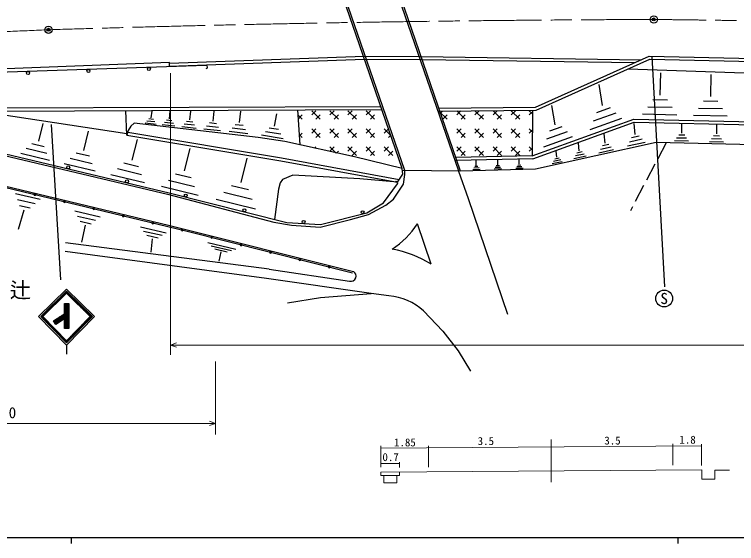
# Model space of a CAD drawing. Units: millimetres, scale not verified. Extents: x 40000 to 680000, y 20000 to 380000.
# Drawn here: x 258620 to 377712, y 204000 to 291305 of the extents above; entities that cross this region are included whole.
import ezdxf
from ezdxf.enums import TextEntityAlignment as Align

# ---------------------------------------------------------------- set-up
doc = ezdxf.new("R2010")
doc.units = ezdxf.units.MM
doc.header["$LTSCALE"] = 1000
doc.header["$PDMODE"] = 32
doc.header["$PDSIZE"] = 500
doc.linetypes.add('CHAIN', pattern=[18.5, 12, -1.5, 3.5, -1.5])
for name, color, linetype, lineweight in [('M-BGD', 7, 'Continuous', 25), ('M-BMK', 2, 'CHAIN', 13), ('M-BMK-HTXT', 7, 'Continuous', 13), ('M-BMK-SRVR', 3, 'Continuous', 25), ('M-STR-HTXT', 7, 'Continuous', 13), ('M-STR-STR1', 1, 'Continuous', 25), ('M-STR-STRC', 7, 'Continuous', 25), ('M-TTL-BAND', 7, 'Continuous', 25)]:
    doc.layers.add(name, color=color, linetype=linetype, lineweight=lineweight)
doc.styles.add('ＭＳ ゴシック', font='')
doc.styles.get('ＭＳ ゴシック').set_extended_font_data('MS Gothic')

msp = doc.modelspace()

# ---------------------------------------------------------------- hatches: boundary and pattern name
at = {"layer": 'M-STR-STRC'}
h = msp.add_hatch(dxfattribs=at)
h.set_pattern_fill('USER', color=256, style=0, pattern_type=2)
h.set_pattern_definition([(269.4106, (267218, 245639), (199.9894, -2.0572), []), (269.4106, (267218, 235946), (199.9894, -2.0572), [])])
h.paths.add_polyline_path([(267218, 245639), (262956, 241464), (267218, 237117), (271478, 241464), (267218, 245639), (267218, 245290), (263316, 241467), (267218, 237473), (271118, 241467), (267218, 245290)])
h = msp.add_hatch(dxfattribs=at)
h.set_pattern_fill('USER', color=256, style=0, pattern_type=2)
h.set_pattern_definition([(45, (267567, 239509), (-141.421, 141.421), []), (45, (267567, 239650), (-141.421, 141.421), [])])
h.paths.add_polyline_path([(267567, 239509), (267567, 243584), (266869, 243584), (266869, 241925), (265062, 240740), (265445, 240157), (266869, 241091), (266869, 239509)])

# ---------------------------------------------------------------- linework, layer by layer
at = {"layer": 'M-BGD'}
for p, q in [((284181, 283253), (316348, 284429)), ((284181, 282754), (316355, 283931)), ((316348, 284429), (325697, 284351)), ((316355, 283931), (325869, 283851)), ((325697, 284351), (362057, 283836)), ((325870, 283850), (360978, 283352)), ((344549, 275997), (363324, 284403)), ((344657, 275500), (363425, 283902)), ((363324, 284403), (387028, 283874)), ((363425, 283902), (387015, 283375)), ((284181, 283375), (200293, 280088)), ((290221, 282868), (200989, 279902)), ((284181, 282754), (284181, 283375)), ((409595, 280488), (359844, 282299)), ((365123, 277999), (365206, 281696)), ((373456, 277754), (373538, 281398)), ((355608, 276267), (355028, 279729)), ((366319, 277162), (363890, 277217)), ((374635, 276929), (372241, 276983)), ((223100, 276074), (283837, 261664)), ((249938, 275346), (319209, 275636)), ((249965, 275844), (319038, 276134)), ((252961, 275359), (277142, 271640)), ((277151, 271376), (277006, 275459)), ((281185, 274254), (281311, 275355)), ((284168, 274091), (284312, 275350)), ((287552, 273906), (287716, 275344)), ((291392, 273695), (291580, 275338)), ((295750, 273457), (295964, 275331)), ((305281, 275578), (305679, 269784)), ((307643, 274718), (308348, 275423)), ((307643, 275423), (309053, 274013)), ((310634, 274718), (311339, 275423)), ((310634, 275423), (312043, 274013)), ((313625, 274718), (314329, 275423)), ((313625, 275423), (315034, 274013)), ((316615, 274718), (317320, 275423)), ((316615, 275423), (318025, 274013)), ((328618, 275862), (344549, 275997)), ((328622, 275364), (344657, 275500)), ((328638, 275364), (329989, 274013)), ((328784, 274922), (329230, 275369)), ((331570, 274718), (332247, 275395)), ((331603, 275389), (332980, 274013)), ((334561, 274718), (335263, 275420)), ((334569, 275414), (335970, 274013)), ((337552, 274718), (338257, 275423)), ((337552, 275423), (338961, 274013)), ((340543, 274718), (341247, 275423)), ((340543, 275423), (341952, 274013)), ((343533, 275423), (344031, 274926)), ((343533, 274718), (344032, 275216)), ((344033, 275494), (343996, 267984)), ((347771, 273097), (347238, 276275)), ((356846, 275898), (354629, 275096)), ((367101, 275929), (363053, 276020)), ((375407, 275713), (371416, 275803)), ((281547, 273965), (280767, 274054)), ((301497, 272884), (301875, 274911)), ((305339, 274736), (306062, 274013)), ((305386, 274042), (306062, 274718)), ((308348, 274013), (309053, 274718)), ((311339, 274013), (312043, 274718)), ((314329, 274013), (315034, 274718)), ((317320, 274013), (318025, 274718)), ((329284, 274013), (329989, 274718)), ((332275, 274013), (332980, 274718)), ((335266, 274013), (335970, 274718)), ((338257, 274013), (338961, 274718)), ((341247, 274013), (341952, 274718)), ((343996, 267984), (360750, 274047)), ((358711, 274125), (353537, 272253)), ((357779, 275012), (354083, 273675)), ((360750, 274047), (401813, 273122)), ((367883, 274696), (362216, 274824)), ((376178, 274498), (370590, 274624)), ((262650, 270379), (263362, 273312)), ((277810, 272883), (277397, 272168)), ((278345, 273340), (277810, 272883)), ((298810, 270997), (278345, 273340)), ((281983, 273171), (280163, 273380)), ((281765, 273568), (280465, 273717)), ((285081, 272852), (282998, 273091)), ((284831, 273306), (283344, 273476)), ((284582, 273760), (283689, 273862)), ((288595, 272490), (286216, 272763)), ((288310, 273009), (286610, 273204)), ((288025, 273527), (287005, 273644)), ((292258, 272672), (290317, 272894)), ((291932, 273264), (290768, 273397)), ((296366, 272964), (295038, 273116)), ((344089, 267487), (360832, 273547)), ((348908, 272759), (346872, 272022)), ((360995, 271496), (360802, 273325)), ((360832, 273547), (401795, 272623)), ((368673, 271721), (368709, 273204)), ((374435, 271586), (374472, 273074)), ((270058, 268868), (270829, 272046)), ((277397, 272168), (277151, 271376)), ((277300, 271857), (302657, 267638)), ((292583, 272080), (289866, 272391)), ((297108, 271614), (294009, 271968)), ((296737, 272289), (294524, 272542)), ((302571, 271560), (300003, 271958)), ((302183, 272315), (300643, 272554)), ((305578, 271244), (306062, 271727)), ((307643, 271727), (308348, 272432)), ((307643, 272432), (309053, 271022)), ((308348, 271022), (309053, 271727)), ((310634, 271727), (311339, 272432)), ((310634, 272432), (312043, 271022)), ((311339, 271022), (312043, 271727)), ((313625, 271727), (314329, 272432)), ((313625, 272432), (315034, 271022)), ((314329, 271022), (315034, 271727)), ((316615, 271727), (317320, 272432)), ((316615, 272432), (318025, 271022)), ((317320, 271022), (318025, 271727)), ((319606, 271727), (320311, 272432)), ((319606, 272432), (320681, 271357)), ((331570, 271727), (332275, 272432)), ((331570, 272432), (332980, 271022)), ((332275, 271022), (332980, 271727)), ((334561, 271727), (335266, 272432)), ((334561, 272432), (335970, 271022)), ((335266, 271022), (335970, 271727)), ((337552, 271727), (338257, 272432)), ((337552, 272432), (338961, 271022)), ((338257, 271022), (338961, 271727)), ((340543, 271727), (341247, 272432)), ((340543, 272432), (341952, 271022)), ((341247, 271022), (341952, 271727)), ((343533, 272432), (344016, 271949)), ((343533, 271727), (344017, 272211)), ((349764, 271945), (346371, 270717)), ((356064, 270063), (355904, 271587)), ((225704, 270483), (284019, 256557)), ((277151, 271376), (302571, 267147)), ((278057, 267237), (278892, 270678)), ((303229, 270327), (298810, 270997)), ((302959, 270805), (299364, 271362)), ((305559, 271525), (306062, 271022)), ((320311, 271022), (320672, 271383)), ((350620, 271130), (345870, 269411)), ((362148, 270711), (360057, 270250)), ((361665, 271228), (360411, 270951)), ((369796, 270374), (367486, 270431)), ((369478, 270877), (367828, 270917)), ((369160, 271379), (368170, 271403)), ((375243, 270739), (373588, 270779)), ((374924, 271243), (373931, 271267)), ((263947, 268338), (260562, 269160)), ((263507, 269481), (261477, 269973)), ((286693, 265476), (287597, 269201)), ((314700, 267783), (303229, 270327)), ((308128, 269221), (308348, 269441)), ((310634, 268736), (311339, 269441)), ((310634, 269441), (311665, 268409)), ((313625, 268736), (314329, 269441)), ((313625, 269441), (315034, 268031)), ((316615, 268736), (317320, 269441)), ((316615, 269441), (318025, 268031)), ((319606, 268736), (320311, 269441)), ((319606, 269441), (321016, 268031)), ((331570, 268736), (332275, 269441)), ((331570, 269441), (332980, 268031)), ((334561, 268736), (335266, 269441)), ((334561, 269441), (335970, 268031)), ((337552, 268736), (338257, 269441)), ((337552, 269441), (338961, 268031)), ((340543, 268736), (341247, 269441)), ((340543, 269441), (341952, 268031)), ((343533, 269441), (344001, 268973)), ((343533, 268736), (344002, 269205)), ((364433, 270175), (344563, 265793)), ((351779, 268817), (351646, 270077)), ((357025, 269408), (355282, 269024)), ((356623, 269839), (355577, 269609)), ((362630, 270193), (359703, 269548)), ((401681, 269268), (364433, 270175)), ((366094, 270135), (364704, 267487)), ((375562, 270235), (373245, 270291)), ((264386, 267196), (259648, 268346)), ((270987, 267895), (268787, 268429)), ((311707, 268400), (312043, 268736)), ((314329, 268031), (315034, 268736)), ((317320, 268031), (318025, 268736)), ((320311, 268031), (321016, 268736)), ((343996, 267984), (331423, 267709)), ((332275, 268031), (332980, 268736)), ((335266, 268031), (335970, 268736)), ((338257, 268031), (338961, 268736)), ((341247, 268031), (341952, 268736)), ((348055, 267734), (347946, 268765)), ((352573, 268276), (351133, 267958)), ((352241, 268632), (351377, 268442)), ((357427, 268977), (354987, 268439)), ((271463, 266658), (267797, 267548)), ((296017, 263575), (296995, 267606)), ((302571, 267147), (321803, 263616)), ((302657, 267638), (322096, 264069)), ((322556, 265908), (314700, 267783)), ((344089, 267487), (331434, 267210)), ((334795, 266400), (334773, 267195)), ((338346, 266489), (338324, 267274)), ((341877, 266576), (341855, 267353)), ((348976, 267000), (347327, 266637)), ((348704, 267292), (347526, 267032)), ((348432, 267583), (347726, 267428)), ((352905, 267919), (350889, 267475)), ((271939, 265421), (266807, 266666)), ((279578, 264844), (275609, 265807)), ((279062, 266183), (276681, 266761)), ((322656, 264938), (322556, 265908)), ((344563, 265793), (332200, 265450)), ((335429, 265715), (334200, 265681)), ((335246, 265974), (334369, 265949)), ((335064, 266232), (334537, 266218)), ((338973, 265812), (337758, 265778)), ((338792, 266067), (337925, 266043)), ((338611, 266322), (338091, 266308)), ((342496, 265907), (341296, 265874)), ((342317, 266160), (341460, 266136)), ((342138, 266412), (341624, 266398)), ((364240, 266604), (362849, 263956)), ((280094, 263504), (274536, 264853)), ((287781, 264335), (285203, 264961)), ((304512, 264759), (302816, 264090)), ((315604, 264157), (304512, 264759)), ((321803, 263616), (322656, 264938)), ((322771, 263283), (323016, 264890)), ((323016, 264890), (323016, 265541)), ((331841, 265454), (333427, 260938)), ((288340, 262885), (284042, 263928)), ((302459, 263509), (302191, 262483)), ((302816, 264090), (302459, 263509)), ((321803, 263616), (315604, 264157)), ((321119, 260851), (322771, 263283)), ((256981, 262817), (286907, 255597)), ((288898, 261435), (282881, 262895)), ((297195, 262340), (294404, 263017)), ((302191, 262483), (301516, 257482)), ((362385, 263074), (360995, 260426)), ((258822, 261751), (262850, 260821)), ((283837, 261664), (301416, 257041)), ((297799, 260770), (293148, 261899)), ((319847, 259846), (321119, 260851)), ((333427, 260938), (339915, 241843)), ((259148, 260768), (262025, 260104)), ((259474, 259785), (261200, 259387)), ((298403, 259201), (291891, 260781)), ((317014, 258299), (319847, 259846)), ((260171, 259020), (259225, 255794)), ((268575, 258882), (272757, 257906)), ((360531, 259543), (360202, 258918)), ((269023, 258040), (272011, 257343)), ((309064, 256222), (314059, 257448)), ((314059, 257448), (317014, 258299)), ((269471, 257199), (271264, 256781)), ((270268, 256522), (269670, 253713)), ((279383, 256259), (283659, 255283)), ((284019, 256557), (314524, 248896)), ((301416, 257041), (304319, 256542)), ((304319, 256542), (309064, 256222)), ((327353, 250090), (325106, 256750)), ((279929, 255562), (282983, 254865)), ((280475, 254865), (282308, 254447)), ((286907, 255597), (314359, 248693)), ((281348, 254284), (281089, 252054)), ((290489, 253678), (295159, 252586)), ((300625, 249265), (267048, 253614)), ((291084, 253141), (294420, 252361)), ((291679, 252605), (293680, 252137)), ((300188, 247721), (266981, 252186)), ((292631, 252117), (292342, 250593)), ((300625, 249265), (313903, 247290)), ((317433, 245274), (300188, 247721)), ((303674, 243737), (309085, 244617)), ((309085, 244617), (317433, 245274)), ((320384, 244859), (317433, 245274)), ((326106, 242387), (329282, 239052)), ((329282, 239052), (331773, 235774)), ((331773, 235774), (333831, 232462))]:
    msp.add_line(p, q, dxfattribs=at)
msp.add_lwpolyline([(200922, 279167), (222964, 276438), (284129, 261854), (303550, 256971), (309085, 256652), (316710, 258587), (319462, 260232), (321815, 263341)], dxfattribs=at)
for centre in [(280793, 282306), (260864, 281643), (270829, 281974), (267492, 266077), (277190, 263765), (286879, 261420), (296548, 258989), (316038, 258674), (306294, 257062)]:
    msp.add_circle(centre, 249, dxfattribs=at)
for centre, radius, start, end in [((290229, 282619), 249, 271.90387, 91.90387), ((321616, 263491), 249, 322.87394, 142.87394), ((261993, 261608), 150, 0, 180), ((261993, 261608), 150, 180, 0), ((266853, 260435), 150, 0, 180), ((266853, 260435), 150, 180, 0), ((271714, 259263), 150, 0, 180), ((271714, 259263), 150, 180, 0), ((276574, 258090), 150, 0, 180), ((276574, 258090), 150, 180, 0), ((281435, 256917), 150, 0, 180), ((281435, 256917), 150, 180, 0), ((312127, 265591), 15704, 304.03779, 325.73954), ((286296, 255745), 150, 0, 180), ((286296, 255745), 150, 180, 0), ((291146, 254531), 150, 0, 180), ((291146, 254531), 150, 180, 0), ((295995, 253311), 150, 0, 180), ((295995, 253311), 150, 180, 0), ((317520, 234219), 18670, 58.2185, 79.51538), ((300844, 252092), 150, 0, 180), ((300844, 252092), 150, 180, 0), ((305693, 250872), 150, 0, 180), ((305693, 250872), 150, 180, 0), ((310542, 249653), 150, 0, 180), ((310542, 249653), 150, 180, 0), ((314089, 248141), 871, 257.66148, 60.04552), ((319672, 235353), 9532, 47.55106, 85.71761)]:
    msp.add_arc(centre, radius, start, end, dxfattribs=at)
at = {"layer": 'M-BMK'}
for centre, radius, start, end in [((374912, -3286691), 3577182, 90.17381, 91.773), ((350270, -1215545), 1506082, 85.62848, 89.47537), ((384646, -2524232), 2815586, 92.45106, 94.49426)]:
    msp.add_arc(centre, radius, start, end, dxfattribs=at)
at = {"layer": 'M-BMK-SRVR'}
for centre in [(364061, 290474), (264235, 288778)]:
    msp.add_circle(centre, 598, dxfattribs=at)
for p in [(364061, 290474), (264235, 288778)]:
    msp.add_point(p, dxfattribs=at)
at = {"layer": 'M-STR-HTXT'}
for p, q in [((284343, 281625), (284343, 235160)), ((284343, 236757), (285340, 237106)), ((284343, 236757), (509146, 236757)), ((284343, 236757), (285340, 236408)), ((291794, 234021), (291794, 222017)), ((291794, 223828), (290797, 224177)), ((207614, 223828), (291794, 223828)), ((291794, 223828), (290797, 223479)), ((347125, 214145), (347125, 221163)), ((367198, 216916), (367198, 220433)), ((371950, 216896), (371950, 220412)), ((319068, 219726), (371950, 220112)), ((319068, 216590), (319068, 220106)), ((326915, 216585), (326915, 220101)), ((322135, 217214), (319068, 217214)), ((322135, 216572), (322135, 217422)), ((319068, 215789), (371978, 216176)), ((319068, 215789), (319068, 215235)), ((322135, 215223), (322135, 215812)), ((371978, 216176), (371978, 214628)), ((374134, 214628), (374134, 216122)), ((374134, 216122), (376574, 216122)), ((319068, 215235), (322135, 215223)), ((319552, 215233), (319552, 214007)), ((321679, 214007), (321679, 215225)), ((371978, 214628), (374134, 214628)), ((319552, 214007), (321679, 214007))]:
    msp.add_line(p, q, dxfattribs=at)
at = {"layer": 'M-STR-STR1'}
for p, q in [((322556, 265908), (311143, 299080)), ((322999, 265541), (311473, 299042)), ((331883, 265453), (320695, 297972)), ((332200, 265450), (321024, 297934)), ((332200, 265450), (322593, 265545))]:
    msp.add_line(p, q, dxfattribs=at)
at = {"layer": 'M-STR-STRC'}
for p, q in [((363737, 284348), (365820, 246335)), ((264689, 273126), (266234, 247541)), ((267218, 245639), (262956, 241464)), ((271478, 241464), (267218, 245639)), ((267218, 245290), (263316, 241467)), ((271118, 241467), (267218, 245290)), ((266869, 241925), (266869, 243584)), ((266869, 243584), (267567, 243584)), ((267567, 243584), (267567, 239509)), ((265062, 240740), (266869, 241925)), ((262956, 241464), (267218, 237117)), ((263316, 241467), (267218, 237473)), ((265445, 240157), (265062, 240740)), ((266869, 241091), (265445, 240157)), ((266869, 239509), (266869, 241091)), ((267218, 237473), (271118, 241467)), ((267218, 237117), (271478, 241464)), ((267567, 239509), (266869, 239509)), ((267218, 236761), (267218, 235247))]:
    msp.add_line(p, q, dxfattribs=at)
msp.add_lwpolyline([(262604, 241467), (267218, 245988), (271830, 241467), (267218, 236761)], close=True, dxfattribs=at)
msp.add_circle((365769, 244436), 1393, dxfattribs=at)
at = {"layer": 'M-TTL-BAND'}
for p, q in [((40000, 205000), (579000, 205000)), ((268000, 205000), (268000, 204000)), ((368000, 205000), (368000, 204000))]:
    msp.add_line(p, q, dxfattribs=at)

# ---------------------------------------------------------------- texts
at = {"layer": 'M-BMK-HTXT', "style": 'ＭＳ ゴシック'}
msp.add_text('字岡ノ辻', height=2566, dxfattribs=at).set_placement((247338, 245827), align=Align.MIDDLE_LEFT)
at = {"layer": 'M-STR-HTXT', "style": 'ＭＳ ゴシック'}
msp.add_text('ガードレール\u3000L=89.0', height=1833, dxfattribs=at).set_placement((246418, 224127), align=Align.BOTTOM_CENTER)
for s, p in [('3.5', (335018, 220916)), ('3.5', (355906, 220998)), ('1.8', (368284, 221137)), ('1.85', (321225, 220694)), ('0.7', (319311, 218263))]:
    msp.add_text(s, height=1320, dxfattribs=at).set_placement(p, align=Align.MIDDLE_LEFT)
at = {"layer": 'M-STR-STRC', "style": 'ＭＳ ゴシック'}
msp.add_text('S', height=1833, dxfattribs=at).set_placement((365769, 244436), align=Align.MIDDLE_CENTER)

doc.saveas('drawing.dxf')
